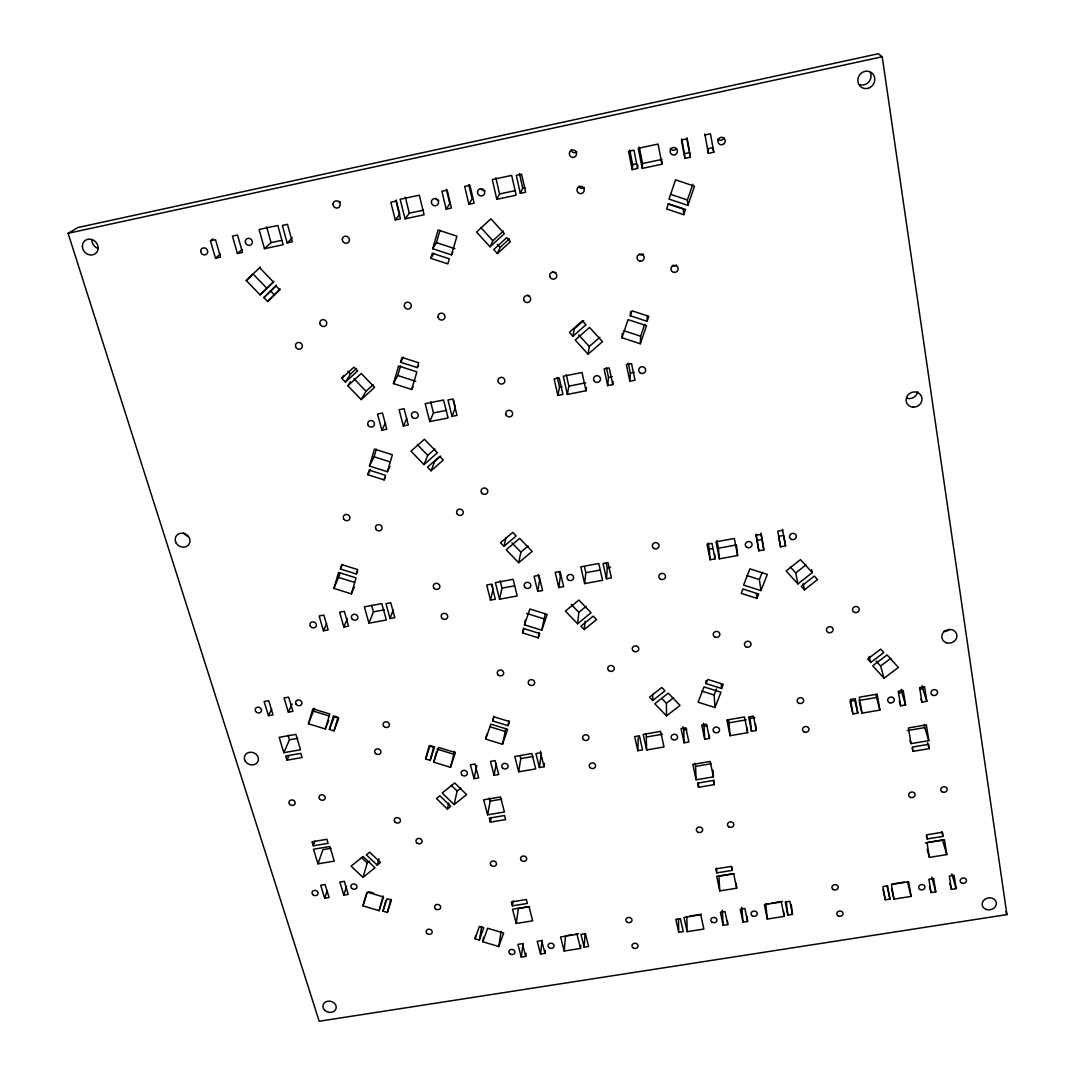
<?xml version="1.0" encoding="UTF-8"?>
<svg xmlns="http://www.w3.org/2000/svg" width="1075" height="1075" viewBox="0 0 1075 1075"><rect width="100%" height="100%" fill="white"/><g stroke="black" fill="none" stroke-linecap="round" stroke-linejoin="round"><path stroke-width="1.5" d="M652.713 700.483L649.502 697.151L661.757 687.489L664.982 690.835L652.713 700.483L652.767 694.275M646.653 749.947L643.186 734.386L660.587 731.403L664.001 746.977L646.653 749.947L646.169 733.849M637.838 750.713L634.653 736.59L639.397 735.784L642.554 749.907L637.838 750.713L638.174 737.692M630.622 311.495L630.326 315.781L647.096 321.291L647.271 315.499M622.317 333.263L621.941 337.752L640.31 343.758L640.633 336.193L644.704 324.328M629.869 381.222L626.376 364.546L631.522 363.511L635.003 380.201L629.869 381.222L630.353 373.106L628.297 363.243M661.945 161.022L661.972 164.206L642.232 168.399L642.528 163.548L639.289 147.087M584.128 947.209L580.93 934.39L585.418 933.678L588.603 946.511L584.128 947.209L585.096 933.517M580.554 948.446L577.033 934.336L560.599 936.943L564.187 951.012L580.554 948.446L580.782 945.395M606.475 578.793L603.062 563.515L607.966 562.601L611.366 577.893L606.475 578.793L607.308 567.936L606.3 563.421M637.569 168.439L633.954 150.191L628.553 151.347L632.194 169.581L637.569 168.439L637.824 165.214M564.187 951.012L565.544 935.774M612.777 384.595L609.243 367.946L604.11 368.967L607.671 385.602L612.777 384.595L613.086 381.329M632.194 169.581L632.678 164.717L629.748 150.03M584.263 629.547L596.518 619.576L593.212 616.123L580.943 626.12L584.263 629.547L585.096 621.337M607.671 385.602L608.517 377.433L606.421 367.596M584.639 583.591L580.809 566.834L598.788 563.502L602.564 580.298L584.639 583.591L585.821 572.679L584.451 566.673M544.985 953.377L541.679 940.612L537.218 941.31L540.537 954.076L544.985 953.377L545.307 950.327M540.537 954.076L542.069 940.343M577.571 623.755L591.062 612.75L578.874 600.065L565.383 611.124L577.571 623.755L578.847 612.333L586.09 606.407M525.729 956.414L522.369 943.662L517.922 944.374L521.294 957.113L525.729 956.414L526.105 953.35M521.294 957.113L523.068 943.353M544.071 766.744L540.604 752.769L535.941 753.575L539.408 767.537L544.071 766.744L544.501 763.452M539.408 767.537L541.209 754.354L540.456 751.291M516.269 923.452L512.506 909.208L528.967 906.561L532.676 920.832L516.269 923.452L518.325 908.523L529.653 906.709M558.772 587.555L555.211 572.357L560.088 571.457L563.636 586.654L558.772 587.555L560.344 576.603L559.296 572.102M512.399 905.835L511.364 901.925L526.347 899.506L527.368 903.417L512.399 905.835L513.111 900.917M586.023 390.736L582.018 372.488L563.287 376.21L567.358 394.431L586.023 390.736L586.507 387.443M483.548 937.225L482.796 941.754L498.773 946.538L501.084 931.38M588.119 354.199L602.484 341.662L589.543 327.418L575.192 340.049L588.119 354.199L589.288 346.486L599.89 337.228M518.674 771.81L514.791 756.478L531.87 753.535L535.713 768.894L518.674 771.81L520.784 758.587L520.018 755.55M525.406 619.926L524.506 624.83L541.746 630.232L545.186 614.053M523.525 628.002L522.625 632.933L538.266 637.838L539.072 632.866M475.54 935.734L475.016 938.744L479.369 940.047L481.694 926.475M537.715 591.411L534.087 576.254L538.965 575.353L542.566 590.524L537.715 591.411L539.623 580.419L538.199 574.44M567.358 394.431L568.863 386.14L566.323 374.718M490.348 822.16L489.273 818.088L504.538 815.535L505.586 819.607L490.348 822.16L491.181 817.564M493.667 716.232L492.726 720.962L508.058 725.692L508.918 720.949M486.706 734.292L485.725 739.103L502.522 744.276L505.895 728.433M494.083 775.29L490.469 761.396L495.105 760.589L498.706 774.497L494.083 775.29L496.274 763.505M487.62 814.823L483.656 799.827L500.507 796.965L504.417 812.001L487.62 814.823L490.16 801.117L489.38 798.147M572.894 336.247L585.942 324.757L582.408 320.861L569.347 332.363L572.894 336.247L574.319 328.802L583.671 320.578M557.858 395.439L554.122 378.897L559.228 377.889L562.937 394.444L557.858 395.439L559.511 387.134L557.32 377.352M518.674 562.736L532.152 551.421L519.655 538.4L506.177 549.795L518.674 562.736L520.891 552.133L528.121 546.033M474.075 778.703L470.407 764.836L475.029 764.043L478.684 777.924L474.075 778.703L476.83 765.427M499.512 599.218L495.387 582.623L513.151 579.331L517.209 595.967L499.512 599.218L501.998 588.133L500.157 580.688M454.12 804.611L466.631 794.613L454.698 782.949L442.188 793.001L454.12 804.611L457.157 791.025L460.852 788.069M447.348 809.058L450.734 806.344L439.89 795.809L436.49 798.537L447.348 809.058L448.732 802.998M436.396 752.03L433.776 762.202L450.492 767.322L454.577 751.264M490.482 600.092L486.706 585.015L491.544 584.115L495.306 599.205L490.482 600.092L493.116 589.006M503.947 546.328L516.188 535.955L512.775 532.394L500.52 542.781L503.947 546.328L506.043 537.433M430.188 760.361L433.615 747.313L429.127 745.929L425.633 758.963L430.188 760.361L434.582 746.937L430.013 745.526L425.633 758.963M385.75 900.85L382.955 911.17L387.363 912.487L390.883 899.211M366.777 892.653L362.947 905.849L379.085 910.686L383.117 895.959M377.177 865.079L380.469 862.446L369.639 852.193L366.347 854.84L377.177 865.079L378.991 858.75M333.908 588.401L338.571 572.397L356.067 577.88L351.35 593.857L333.908 588.401L340.332 572.773M369.491 466.039L374.422 449.068L392.402 454.806L387.403 471.737L369.491 466.039L374.113 456.781L376.317 449.175M393.45 383.614L398.57 365.984L416.885 371.896L411.685 389.486L393.45 383.614L397.763 375.524L400.518 366.051M432.661 248.715L438.103 229.983L456.942 236.191L451.433 254.883L432.661 248.715L436.45 242.627L440.038 230.332M340.426 568.997L341.702 564.59L357.639 569.589L356.349 573.983L340.426 568.997L342.549 564.429M367.852 474.72L369.182 470.124L385.455 475.298L384.111 479.893L367.852 474.72L370.499 469.372M400.572 362.235L401.983 357.397L418.659 362.786L417.234 367.61L400.572 362.235L403.394 357.048M430.806 258.309L432.271 253.23L449.323 258.833L447.832 263.886L430.806 258.309L433.857 253.324M308.431 723.784L312.838 708.788L329.797 714.002L325.322 728.957L308.431 723.784L314.572 708.25M329.367 729.455L333.438 715.869L338.047 717.28L333.962 730.866L329.367 729.455L334.312 716.81L338.84 718.207M362.96 877.361L374.973 867.767L363.068 856.52L351.055 866.154L362.96 877.361L367.26 862.997L369.625 861.102M343.825 895.112L339.861 882.064L344.296 881.325L348.246 894.387L343.825 895.112L346.553 886.391M362.947 905.849L367.354 892.142L383.56 897.007L379.085 910.686M382.955 911.17L387.04 898.74L391.448 900.057L387.363 912.487M433.776 762.202L438.627 747.434L455.397 752.581L450.492 767.322M324.69 898.257L320.686 885.222L325.107 884.497L329.098 897.531L324.69 898.257L327.109 890.973M485.725 739.103L490.805 724.133L507.655 729.347L502.522 744.276M524.506 624.83L529.881 609.001L547.188 614.443L541.746 630.232M621.941 337.752L628.082 319.638L646.518 325.685L640.31 343.758M492.726 720.962L494.124 716.85L509.469 721.594L508.058 725.692M522.625 632.933L524.076 628.647L539.744 633.565L538.266 637.838M630.326 315.781L632.019 310.809L648.803 316.319L647.096 321.291M687.893 205.406L694.517 186.19L675.53 179.834L668.999 199.103L687.893 205.406L687.422 199.963L692.837 184.201M683.754 214.677L685.541 209.464L668.381 203.739L666.607 208.953L683.754 214.677L683.351 209.074L668.018 203.968M317.985 863.83L313.51 849.25L329.864 846.509L334.285 861.115L317.985 863.83L322.93 849.64L330.979 848.296M475.016 938.744L479.369 926.448L483.75 927.752L479.369 940.047M482.796 941.754L487.62 928.236L503.651 933.046L498.773 946.538M313.228 845.797L312.005 841.806L326.894 839.293L328.103 843.297L313.228 845.797L314.908 841.134M390.077 618.528L385.992 603.626L390.749 602.739L394.821 617.655L390.077 618.528L393.195 610.062M333.962 730.866L338.303 719.618M706.154 683.633L707.793 679.427L723.247 684.278L721.594 688.47L706.154 683.633L705.979 680.582M452.024 416.347L447.953 399.994L452.965 399L457.023 415.353L452.024 416.347L455.37 407.761L453.381 399.712M431.048 470.796L443.276 460.06L439.756 456.391L427.528 467.141L431.048 470.796L434.69 461.457L440.71 456.163M714.969 707.511L720.989 692.206L704.031 686.898L698.065 702.23L714.969 707.511L714.136 694.988L716.501 688.941M760.952 590.605L767.322 574.399L749.907 568.85L743.604 585.082L760.952 590.605L759.38 579.546L762.229 572.29M757.002 598.399L758.722 594.018L742.959 589.006L741.253 593.4L757.002 598.399L756.357 593.628M368.953 623.191L364.385 606.837L381.813 603.612L386.328 619.993L368.953 623.191L373.428 611.836L371.627 605.386M325.322 728.957L328.668 720.532M423.967 464.628L437.417 452.777L424.423 439.258L410.986 451.178L423.967 464.628L427.729 455.383L434.958 449.001M286.958 760.186L285.681 756.021L300.839 753.373L302.102 757.539L286.958 760.186L288.799 755.859M343.839 627.021L339.619 612.199L344.349 611.326L348.555 626.147L343.839 627.021L347.467 618.474M429.758 421.588L425.203 403.662L443.572 400.007L448.06 417.973L429.758 421.588L433.467 412.948L430.618 401.701M283.854 752.688L279.137 737.329L295.88 734.373L300.543 749.759L283.854 752.688L289.444 739.775L288.06 735.233M351.35 593.857L354.333 587.004M497.389 253.552L510.437 241.647L506.768 237.615L493.734 249.548L497.389 253.552L500.103 247.384L509.442 238.852M356.349 573.983L357.693 570.919M288.355 712.188L284.042 697.957L288.651 697.137L292.951 711.368L288.355 712.188L292.078 703.91M520.327 193.366L516.309 175.359L521.603 174.231L525.621 192.25L520.327 193.366L522.692 188.138L519.467 173.639M323.441 630.77L319.154 615.975L323.871 615.102L328.144 629.896L323.441 630.77L326.652 623.621M387.403 471.737L389.876 466.402M384.111 479.893L385.361 477.192M490.025 246.807L504.377 233.665L490.912 218.83L476.561 232.066L490.025 246.807L492.874 240.746L503.463 231.031M268.481 715.722L264.101 701.532L268.696 700.712L273.063 714.915L268.481 715.722L271.733 708.801M403.313 425.955L399.094 409.709L404.066 408.715L408.285 424.974L403.313 425.955L406.753 418.713M411.685 389.486L413.028 386.758M417.234 367.61L418.551 364.989M381.827 430.202L377.54 413.996L382.498 413.002L386.772 429.221L381.827 430.202L385.549 422.905M496.798 199.318L492.283 179.552L511.687 175.4L516.134 195.207L496.798 199.318L499.553 193.984L495.871 177.792M451.433 254.883L452.817 252.41M350.396 381.732L347.87 385.791L361.187 399.591L366.011 391.273L373.227 384.716M468.875 204.317L464.682 186.405L469.936 185.29L474.129 203.202L468.875 204.317L472.1 198.915L468.727 184.497M343.503 375.632L341.783 378.306L345.438 382.082L350.531 374.019L356.537 368.523M446.179 209.141L451.419 208.026L447.16 190.154L441.906 191.283L446.179 209.141L449.78 203.672L446.353 189.294M405.02 218.816L424.101 214.772L419.304 195.18L400.155 199.278L405.02 218.816L409.293 213.199L423.375 210.203M395.278 219.958L400.464 218.857L396.043 201.092L390.83 202.207L395.278 219.958L399.725 214.328L396.164 200.031M276.396 285.063L263.886 297.573L267.648 301.484L280.091 288.92M260.284 267.084L246.269 280.535L260.137 294.899L273.91 281.287M287.159 242.95L292.266 241.862L287.482 224.326L282.362 225.427L287.159 242.95L292.333 237.965M246.269 280.535L253.095 273.991L266.721 288.14M260.137 294.899L273.52 282.134L259.639 267.675M263.886 297.573L276.047 285.977L279.822 289.901L267.648 301.484M264.45 248.701L283.142 244.724L277.847 225.454L259.088 229.472L264.45 248.701L271.034 242.641L281.757 240.357M341.783 378.306L353.984 367.113L357.639 370.915L345.438 382.082M347.87 385.791L361.294 373.509L374.611 387.39L361.187 399.591M237.414 253.525L242.493 252.45L237.548 235.008L232.455 236.097L237.414 253.525L242.09 249.44M212.931 238.838L210.445 240.813L215.484 258.188L220.388 254.063M811.598 569.522L812.283 572.626L797.919 583.913L795.755 572.948L806.035 564.832M804.449 589.852L817.511 579.613L814.299 576.079L801.251 586.332L804.449 589.852L803.159 583.537M666.513 715.896L654.782 703.735L668.26 693.147L680.005 705.361L666.513 715.896L666.419 703.278L673.662 697.608M870.763 662.469L883.798 652.579L880.694 649.152L867.646 659.056L870.763 662.469L869.137 656.462M884.067 678.244L872.698 665.801L887.05 654.93L898.404 667.441L884.067 678.244L880.613 666.016L890.879 658.263M68.088 233.302L77.911 227.51L878.329 53.75L882.239 56.773L1006.912 914.597L319.194 1021.25L68.088 233.302L882.239 56.773M210.445 240.813L215.524 239.725L220.536 257.113L215.484 258.188M704.985 134.993L710.441 133.824L713.8 152.233L708.371 153.389L704.824 133.958M522.692 188.138L525.299 187.588M632.678 164.717L636.628 163.87M684.883 158.388L684.452 153.698L689.774 152.556L690.298 157.232L684.883 158.388L681.429 140.032L686.858 138.863L690.298 157.232M499.553 193.984L515.395 190.624M642.528 163.548L661.945 159.423M559.511 387.134L562.01 386.651M608.517 377.433L612.293 376.68M630.353 373.106L634.143 372.353M433.467 412.948L446.555 410.354M568.863 386.14L585.7 382.808M782.748 530.311L777.709 531.238L780.558 546.826L785.583 545.898L782.479 529.29M607.308 567.936L610.519 567.345M714.687 554.297L715.063 558.852L710.091 559.766L709.298 549.137L712.564 548.532M762.202 539.381L763.841 549.889L758.843 550.803L757.284 540.282L762.202 539.381L761.06 533.24M373.428 611.836L384.312 609.834M501.998 588.133L514.67 585.794M585.821 572.679L600.253 570.019M719.363 558.852L718.423 548.237L736.402 544.931L737.625 555.506L719.363 558.852L716.004 541.84L734.332 538.454L737.625 555.506M289.444 739.775L297.668 738.337M684.117 742.812L681.08 728.608L685.85 727.788L688.873 741.992L684.117 742.812L683.754 729.858L686.885 729.32M709.325 735.246L709.513 738.471L704.743 739.277L704.071 726.377L707.202 725.84M754.811 717.657L750.081 718.463L751.479 731.296L756.276 730.476L755.537 724.066M898.593 692.945L901.804 692.394L905.567 704.958L900.662 705.791L899.278 701.075M919.528 689.344L922.753 688.793L926.838 701.317L921.933 702.163L920.926 699.032M520.784 758.587L532.985 756.491M646.854 736.926L662.388 734.252M747.125 727.869L747.622 732.693L730.059 735.69L728.998 722.817L746.292 719.847M858.912 700.497L876.515 697.473L879.874 710.091L861.989 713.155L859.288 702.082M852.945 713.948L857.81 713.128L855.31 698.642L850.419 699.489L852.945 713.948L850.002 701.29L854.786 700.47L857.81 713.128M490.16 801.117L501.743 799.155M713.021 770.184L713.41 776.862L696.103 779.778L695.565 766.381L711.059 763.761M907.179 730.597L924.742 727.627L928.827 740.648L910.982 743.645L910.135 740.742M714.23 784.642L713.357 780.477L697.635 783.111L698.522 787.276L714.23 784.642L713.961 780.154M913.051 751.331L929.257 748.617L928.585 744.343L912.366 747.071L913.051 751.331L912.205 748.402M732.156 870.401L731.322 866.396L715.896 868.882L716.743 872.887L732.156 870.401L731.927 867.189M927.214 838.943L943.098 836.377L942.452 832.278L926.556 834.845L927.214 838.943L926.327 835.786M734.05 873.8L718.92 876.233L719.78 890.906L736.684 888.205L736.308 883.327M925.4 842.988L942.533 840.233L946.779 854.598L929.378 857.38L927.161 849.384M567.17 935.519L572.008 934.753M575.232 934.242L578.457 933.732M690.083 916.034L701.572 914.22M768.773 903.564L765.749 904.048L767.308 919.044L784.159 916.397L783.567 911.398M771.783 903.094L782.358 901.414M892.062 884.026L904.357 882.078M678.715 932.321L683.257 931.608L680.354 918.641L675.799 919.353L678.715 932.321L678.486 918.897M727.748 924.594L724.98 911.573L720.398 912.299L723.193 925.32L727.748 924.594L727.533 921.262M747.568 921.477L744.854 908.415L740.258 909.141L743 922.202L747.568 921.477L747.152 916.478M792.477 914.408L789.897 901.28L785.274 902.019L787.868 915.134L792.477 914.408L791.2 904.438M885.262 899.802L889.939 899.063L887.641 885.8L882.965 886.539L885.262 899.802L882.965 889.401M931.058 892.586L935.761 891.847L933.611 878.517L928.894 879.269L931.058 892.586L929.472 886.673M951.456 889.374L956.172 888.635L954.076 875.278L949.346 876.031L951.456 889.374L949.736 883.475M687.18 931.662L703.856 929.028L700.725 914.731L683.996 917.392L687.18 931.662L686.791 916.558M893.943 899.117L911.116 896.416L908.657 881.782L891.444 884.51L893.943 899.117L891.551 888.716M368.806 891.672L373.576 893.097M313.698 711.207L328.816 715.856M437.149 749.127L453.61 754.18M489.837 726.74L504.874 731.376M338.961 577.517L354.562 582.408M702.029 691.198L714.136 694.988M526.602 613.408L543.574 618.743M374.113 456.781L390.265 461.928M746.95 575.595L759.38 579.546M397.763 375.524L415.703 381.303M624.064 330.777L640.633 336.193M436.45 242.627L454.913 248.701M670.383 194.266L687.422 199.963M361.402 857.46L367.26 862.997M451.285 785.301L457.157 791.025M270.403 290.774L274.098 294.617M347.843 371.224L350.531 374.019M354.011 378.803L366.011 391.273M417.288 444.526L427.729 455.383M511.942 542.848L520.891 552.133M571.215 604.405L578.847 612.333M661.797 698.481L666.419 703.278M497.416 244.428L500.103 247.384M480.74 227.443L492.874 240.746M578.699 334.876L589.288 346.486M790.474 567.143L795.755 572.948M876.138 661.112L880.613 666.016M797.919 583.913L786.107 570.986L800.472 559.618L812.283 572.626M1005.904 911.587L1006.912 914.597M927.443 742.785L929.257 748.617M941.687 831.66L943.098 836.377M951.818 873.881L956.172 888.635M266.654 226.865L271.034 242.641M931.716 877.066L935.761 891.847M492.001 584.531L492.74 587.514M907.434 881.594L911.116 896.416M405.342 197.168L409.293 213.199M886.915 885.706L889.939 899.063M683.095 726.74L683.754 729.858M694.92 763.344L695.565 766.381M696.103 779.778L692.837 764.419L710.199 761.476L713.41 776.862M719.78 890.906L716.676 876.327L733.634 873.599L736.684 888.205M703.413 723.247L704.071 726.377M704.743 739.277L701.76 725.047L706.544 724.228L709.513 738.471M730.059 735.69L726.875 719.995L744.491 716.958L747.622 732.693M767.308 919.044L764.379 904.653L781.297 901.965L784.159 916.397M728.38 719.712L728.998 722.817M713.8 152.233L712.873 147.638L707.538 148.78L708.371 153.389M710.091 559.766L707.001 544.313L711.986 543.386L715.063 558.852M751.479 731.296L748.643 716.998L753.454 716.165L756.276 730.476M708.089 543.036L709.298 549.137M716.918 540.604L718.423 548.237M642.232 168.399L638.268 148.31L658.075 144.063L661.972 164.206M785.583 545.898L783.594 535.431L778.649 536.344L780.558 546.826M681.671 138.917L684.452 153.698M756.128 534.154L757.284 540.282M758.843 550.803L755.913 535.269L760.939 534.342L763.841 549.889M687.006 137.775L689.465 150.917M861.989 713.155L859.261 697.218L877.2 694.141L879.874 710.091M875.991 694.316L876.515 697.473M910.982 743.645L908.442 727.923L926.354 724.886L928.827 740.648M929.378 857.38L926.973 842.478L944.428 839.656L946.779 854.598M901.293 689.196L901.804 692.394M900.662 705.791L898.297 691.252L903.215 690.405L905.567 704.958M926.838 701.317L924.567 686.737L919.636 687.583L921.933 702.163M922.243 685.595L922.753 688.793M924.258 724.51L924.742 727.627M786.215 901.831L787.868 915.134M741.79 907.179L743 922.202M721.231 683.861L721.594 688.47M722.279 910.27L723.193 925.32M716.461 868.062L716.743 872.887M698.32 782.788L698.522 787.276M340.318 202.046A3.642 3.44 53.3 0 1 339.592 201.442M438.708 200.38A3.628 3.494 56.8 0 1 435.684 198.418M485 190.624A3.628 3.521 61.5 0 1 481.062 188.73M949.386 629.695A7.512 6.719 -15.9 0 1 943.89 631.334M917.633 391.582A7.942 7.404 -27.7 0 1 906.937 398.234M188.38 536.519A7.512 6.705 30.7 0 1 183.838 533.039M870.374 72.576A8.734 8.183 -58 0 1 859.691 84.616M98.094 248.513A8.224 7.364 47.7 0 1 91.953 240.625M576.845 151.844A3.668 3.588 83.3 0 1 570.933 149.868M584.343 187.48A3.615 3.561 81.2 0 1 578.78 186.418M676.524 148.673A3.695 3.601 -70.9 0 1 670.289 148.31M723.918 137.775A3.722 3.601 -64.3 0 1 717.737 139.092M643.267 254.022A3.534 3.521 -40.6 0 1 638.993 254.332M676.618 265.068A3.548 3.494 -35.8 0 1 672.345 265.377M555.775 272.566A3.521 3.467 39.7 0 1 552.442 271.464M529.196 295.652A3.494 3.427 35.2 0 1 527.489 295.087M986.487 909.531A7.162 6.02 -9.8 0 0 996.337 902.731A7.162 6.02 -9.8 0 0 984.969 899.224A7.162 6.02 -9.8 0 0 986.487 909.531M962.098 883.233A3.198 2.701 -9.5 0 0 966.465 880.17A3.198 2.701 -9.5 0 0 961.386 878.598A3.198 2.701 -9.5 0 0 962.098 883.233M919.918 889.455A3.171 2.701 -8 0 0 924.957 887.439A3.171 2.701 -8 0 0 920.59 884.779A3.171 2.701 -8 0 0 919.918 889.455M946.457 642.783A7.632 6.813 -15.7 0 0 956.858 634.976A7.632 6.813 -15.7 0 0 944.737 631.092A7.632 6.813 -15.7 0 0 946.457 642.783M714.472 732.344A3.238 2.903 -1.9 0 0 719.551 730.153A3.238 2.903 -1.9 0 0 714.929 727.332A3.238 2.903 -1.9 0 0 714.472 732.344M672.547 739.519A3.225 2.889 0.5 0 0 677.586 737.343A3.225 2.889 0.5 0 0 672.95 734.534A3.225 2.889 0.5 0 0 672.547 739.519M752.379 915.887A3.104 2.661 -1.6 0 0 757.27 913.911A3.104 2.661 -1.6 0 0 752.863 911.304A3.104 2.661 -1.6 0 0 752.379 915.887M712.12 922.243A3.091 2.647 0 0 0 716.958 920.281A3.091 2.647 0 0 0 712.55 917.674A3.091 2.647 0 0 0 712.12 922.243M627.236 922.229A3.077 2.634 3.3 0 0 632.006 920.267A3.077 2.634 3.3 0 0 627.558 917.674A3.077 2.634 3.3 0 0 627.236 922.229M548.814 947.465A3.05 2.593 6.3 0 0 553.961 946.658A3.05 2.593 6.3 0 0 550.4 943.218A3.05 2.593 6.3 0 0 548.814 947.465M509.698 953.632A3.037 2.58 7.7 0 0 514.817 952.826A3.037 2.58 7.7 0 0 511.243 949.413A3.037 2.58 7.7 0 0 509.698 953.632M502.616 768.02A3.185 2.822 9.5 0 0 507.978 767.107A3.185 2.822 9.5 0 0 504.229 763.398A3.185 2.822 9.5 0 0 502.616 768.02M461.941 774.994A3.171 2.808 11.4 0 0 467.276 774.081A3.171 2.808 11.4 0 0 463.5 770.385A3.171 2.808 11.4 0 0 461.941 774.994M351.78 888.326A3.077 2.634 14.2 0 0 356.9 887.493A3.077 2.634 14.2 0 0 353.164 883.986A3.077 2.634 14.2 0 0 351.78 888.326M312.906 894.723A3.077 2.607 15.4 0 0 317.998 893.889A3.077 2.607 15.4 0 0 314.236 890.409A3.077 2.607 15.4 0 0 312.906 894.723M324.865 1010.392A6.719 5.563 13.3 0 0 336.018 1008.659A6.719 5.563 13.3 0 0 327.848 1001.215A6.719 5.563 13.3 0 0 324.865 1010.392M791.697 539.516A3.413 3.171 -11.8 0 0 796.252 535.888A3.413 3.171 -11.8 0 0 790.73 534.114A3.413 3.171 -11.8 0 0 791.697 539.516M746.749 547.282A3.4 3.158 -8.2 0 0 752.07 544.864A3.4 3.158 -8.2 0 0 747.259 541.813A3.4 3.158 -8.2 0 0 746.749 547.282M255.622 711.314A3.225 2.835 21.6 0 0 261.131 711.677A3.225 2.835 21.6 0 0 258.296 707.175A3.225 2.835 21.6 0 0 255.622 711.314M245.342 761.328A7.176 6.222 20.4 0 0 257.583 762.148A7.176 6.222 20.4 0 0 251.268 752.231A7.176 6.222 20.4 0 0 245.342 761.328M383.977 726.525A3.212 2.849 15.9 0 0 389.325 725.585A3.212 2.849 15.9 0 0 385.455 721.809A3.212 2.849 15.9 0 0 383.977 726.525M375.524 753.521A3.185 2.808 15.7 0 0 380.832 752.608A3.185 2.808 15.7 0 0 376.989 748.872A3.185 2.808 15.7 0 0 375.524 753.521M567.855 579.546A3.333 3.104 7.4 0 0 573.486 578.511A3.333 3.104 7.4 0 0 569.616 574.467A3.333 3.104 7.4 0 0 567.855 579.546M525.057 587.42A3.319 3.077 10.7 0 0 530.66 586.399A3.319 3.077 10.7 0 0 526.763 582.368A3.319 3.077 10.7 0 0 525.057 587.42M310.339 626.201A3.292 2.956 22.2 0 0 315.969 626.564A3.292 2.956 22.2 0 0 313.121 621.874A3.292 2.956 22.2 0 0 310.339 626.201M351.821 618.568A3.306 2.983 20.6 0 0 357.464 618.931A3.306 2.983 20.6 0 0 354.656 614.215A3.306 2.983 20.6 0 0 351.821 618.568M176.3 543.265A7.619 6.799 30.5 0 0 189.146 544.084A7.619 6.799 30.5 0 0 182.36 533.173A7.619 6.799 30.5 0 0 176.3 543.265M913.051 407.17A8.076 7.512 -27.2 0 0 921.356 396.151A8.076 7.512 -27.2 0 0 907.663 395.318A8.076 7.512 -27.2 0 0 913.051 407.17M869.729 87.653A8.882 8.331 -57.6 0 0 871.368 72.562A8.882 8.331 -57.6 0 0 857.89 79.402A8.882 8.331 -57.6 0 0 869.729 87.653M640.243 372.944A3.507 3.413 -3.2 0 0 645.685 370.311A3.507 3.413 -3.2 0 0 640.633 367.059A3.507 3.413 -3.2 0 0 640.243 372.944M82.385 246.592A8.358 7.471 47.3 0 0 94.573 254.184A8.358 7.471 47.3 0 0 93.848 240.41A8.358 7.471 47.3 0 0 82.385 246.592M200.676 251.174A3.682 3.373 47.4 0 0 206.051 254.547A3.682 3.373 47.4 0 0 205.862 248.419A3.682 3.373 47.4 0 0 200.676 251.174M245.302 241.66A3.682 3.413 48.3 0 0 250.663 245.046A3.682 3.413 48.3 0 0 250.542 238.878A3.682 3.413 48.3 0 0 245.302 241.66M333.062 204.237A3.709 3.494 52.6 0 0 338.437 207.677A3.709 3.494 52.6 0 0 338.423 201.401A3.709 3.494 52.6 0 0 333.062 204.237M342.32 239.51A3.668 3.453 49.1 0 0 347.642 242.923A3.668 3.453 49.1 0 0 347.655 236.728A3.668 3.453 49.1 0 0 342.32 239.51M431.384 201.952A3.682 3.548 55.8 0 0 436.705 205.406A3.682 3.548 55.8 0 0 436.84 199.117A3.682 3.548 55.8 0 0 431.384 201.952M477.555 192.103A3.695 3.574 60.3 0 0 482.863 195.583A3.695 3.574 60.3 0 0 483.051 189.24A3.695 3.574 60.3 0 0 477.555 192.103M404.388 306.348A3.574 3.413 40.6 0 0 410.233 308.256A3.574 3.413 40.6 0 0 408.755 302.344A3.574 3.413 40.6 0 0 404.388 306.348M438.103 317.327A3.561 3.413 37.7 0 0 443.921 319.221A3.561 3.413 37.7 0 0 442.483 313.336A3.561 3.413 37.7 0 0 438.103 317.327M319.933 323.763A3.574 3.346 40.8 0 0 325.765 325.658A3.574 3.346 40.8 0 0 324.18 319.799A3.574 3.346 40.8 0 0 319.933 323.763M295.585 346.513A3.561 3.306 39.3 0 0 301.39 348.394A3.561 3.306 39.3 0 0 299.791 342.603A3.561 3.306 39.3 0 0 295.585 346.513M523.686 299.777A3.561 3.48 33.7 0 0 529.532 301.699A3.561 3.48 33.7 0 0 528.188 295.759A3.561 3.48 33.7 0 0 523.686 299.777M549.768 276.382A3.574 3.521 37.1 0 0 555.641 278.317A3.574 3.521 37.1 0 0 554.324 272.297A3.574 3.521 37.1 0 0 549.768 276.382M577.557 187.964A3.682 3.628 79.8 0 0 580.419 193.648A3.682 3.628 79.8 0 0 583.832 188.313A3.682 3.628 79.8 0 0 577.557 187.964M640.391 261.225A3.588 3.574 -34.4 0 0 643.831 256.038A3.588 3.574 -34.4 0 0 637.636 255.675A3.588 3.574 -34.4 0 0 640.391 261.225M674.307 272.432A3.601 3.548 -33 0 0 677.788 267.272A3.601 3.548 -33 0 0 671.593 266.909A3.601 3.548 -33 0 0 674.307 272.432M594.421 381.303A3.494 3.386 7.1 0 0 600.32 380.133A3.494 3.386 7.1 0 0 596.303 375.726A3.494 3.386 7.1 0 0 594.421 381.303M506.15 415.098A3.453 3.319 19.6 0 0 512.103 415.461A3.453 3.319 19.6 0 0 509.308 410.287A3.453 3.319 19.6 0 0 506.15 415.098M498.343 382.216A3.494 3.359 23.7 0 0 504.35 382.579A3.494 3.359 23.7 0 0 501.528 377.338A3.494 3.359 23.7 0 0 498.343 382.216M411.819 416.63A3.467 3.279 28.3 0 0 417.745 416.993A3.467 3.279 28.3 0 0 414.869 411.833A3.467 3.279 28.3 0 0 411.819 416.63M368.134 425.283A3.467 3.252 30.2 0 0 374.033 425.646A3.467 3.252 30.2 0 0 371.117 420.513A3.467 3.252 30.2 0 0 368.134 425.283M675.369 154.572A3.762 3.668 -70.3 0 0 675.826 148.095A3.762 3.668 -70.3 0 0 670.101 151.024A3.762 3.668 -70.3 0 0 675.369 154.572M723.139 144.386A3.789 3.668 -63.6 0 0 723.663 137.882A3.789 3.668 -63.6 0 0 717.885 140.825A3.789 3.668 -63.6 0 0 723.139 144.386M569.884 151.669A3.736 3.655 82.5 0 0 572.773 157.434A3.736 3.655 82.5 0 0 576.2 152.018A3.736 3.655 82.5 0 0 569.884 151.669M481.949 493.304A3.4 3.198 17.4 0 0 487.647 492.216A3.4 3.198 17.4 0 0 483.643 488.023A3.4 3.198 17.4 0 0 481.949 493.304M456.982 513.702A3.386 3.158 18.4 0 0 462.801 514.065A3.386 3.158 18.4 0 0 460.019 509.12A3.386 3.158 18.4 0 0 456.982 513.702M375.874 529.142A3.373 3.117 23.2 0 0 381.652 529.505A3.373 3.117 23.2 0 0 378.803 524.6A3.373 3.117 23.2 0 0 375.874 529.142M343.691 518.997A3.386 3.117 25.4 0 0 349.469 519.346A3.386 3.117 25.4 0 0 346.593 514.428A3.386 3.117 25.4 0 0 343.691 518.997M434.206 588.401A3.319 3.05 17.1 0 0 439.756 587.367A3.319 3.05 17.1 0 0 435.805 583.349A3.319 3.05 17.1 0 0 434.206 588.401M442.067 618.353A3.292 3.01 15.7 0 0 447.59 617.346A3.292 3.01 15.7 0 0 443.666 613.382A3.292 3.01 15.7 0 0 442.067 618.353M660.305 579.089A3.346 3.117 -0.4 0 0 665.506 576.711A3.346 3.117 -0.4 0 0 660.695 573.701A3.346 3.117 -0.4 0 0 660.305 579.089M653.802 548.384A3.373 3.158 -0.2 0 0 659.042 545.979A3.373 3.158 -0.2 0 0 654.205 542.929A3.373 3.158 -0.2 0 0 653.802 548.384M498.101 674.845A3.252 2.956 10.9 0 0 503.57 673.877A3.252 2.956 10.9 0 0 499.741 670.007A3.252 2.956 10.9 0 0 498.101 674.845M529.075 684.493A3.252 2.943 8.9 0 0 534.557 683.525A3.252 2.943 8.9 0 0 530.754 679.655A3.252 2.943 8.9 0 0 529.075 684.493M608.558 670.424A3.265 2.97 4 0 0 614.094 669.443A3.265 2.97 4 0 0 610.331 665.546A3.265 2.97 4 0 0 608.558 670.424M633.699 651.329A3.292 3.01 2.3 0 0 638.805 649.045A3.292 3.01 2.3 0 0 634.062 646.129A3.292 3.01 2.3 0 0 633.699 651.329M714.66 636.911A3.319 3.037 -3.4 0 0 719.847 634.613A3.319 3.037 -3.4 0 0 715.117 631.67A3.319 3.037 -3.4 0 0 714.66 636.911M745.835 646.747A3.319 3.023 -5.2 0 0 751.035 644.462A3.319 3.023 -5.2 0 0 746.332 641.52A3.319 3.023 -5.2 0 0 745.835 646.747M828.583 632.597A3.346 3.037 -10.4 0 0 833.085 629.13A3.346 3.037 -10.4 0 0 827.669 627.41A3.346 3.037 -10.4 0 0 828.583 632.597M854.652 612.481A3.373 3.064 -12.5 0 0 859.194 608.974A3.373 3.064 -12.5 0 0 853.765 607.241A3.373 3.064 -12.5 0 0 854.652 612.481M798.523 703.063A3.292 2.943 -6.9 0 0 803.697 700.833A3.292 2.943 -6.9 0 0 799.074 697.971A3.292 2.943 -6.9 0 0 798.523 703.063M803.872 731.806A3.265 2.903 -6.5 0 0 809.018 729.616A3.265 2.903 -6.5 0 0 804.423 726.781A3.265 2.903 -6.5 0 0 803.872 731.806M583.416 739.533A3.212 2.876 5.4 0 0 588.858 738.592A3.212 2.876 5.4 0 0 585.136 734.816A3.212 2.876 5.4 0 0 583.416 739.533M590.067 767.604A3.198 2.835 5 0 0 595.483 766.69A3.198 2.835 5 0 0 591.788 762.954A3.198 2.835 5 0 0 590.067 767.604M889.764 702.795A3.319 2.943 -11.1 0 0 894.252 699.435A3.319 2.943 -11.1 0 0 888.944 697.756A3.319 2.943 -11.1 0 0 889.764 702.795M932.993 695.391A3.333 2.956 -13.1 0 0 937.534 692.018A3.333 2.956 -13.1 0 0 932.213 690.325A3.333 2.956 -13.1 0 0 932.993 695.391M289.417 803.872A3.158 2.728 18 0 0 294.805 804.221A3.158 2.728 18 0 0 292.064 799.907A3.158 2.728 18 0 0 289.417 803.872M319.45 798.725A3.158 2.741 17 0 0 324.852 799.088A3.158 2.741 17 0 0 322.137 794.748A3.158 2.741 17 0 0 319.45 798.725M395.143 822.147A3.131 2.728 13.6 0 0 400.37 821.273A3.131 2.728 13.6 0 0 396.608 817.645A3.131 2.728 13.6 0 0 395.143 822.147M416.818 842.907A3.117 2.701 12.4 0 0 422.032 842.034A3.117 2.701 12.4 0 0 418.296 838.446A3.117 2.701 12.4 0 0 416.818 842.907M426.977 933.476A3.05 2.593 10.9 0 0 432.083 932.67A3.05 2.593 10.9 0 0 428.441 929.23A3.05 2.593 10.9 0 0 426.977 933.476M435.415 908.778A3.077 2.62 10.9 0 0 440.548 907.945A3.077 2.62 10.9 0 0 436.88 904.465A3.077 2.62 10.9 0 0 435.415 908.778M491.154 865.415A3.104 2.688 9.1 0 0 496.368 864.555A3.104 2.688 9.1 0 0 492.699 861.008A3.104 2.688 9.1 0 0 491.154 865.415M521.362 860.443A3.117 2.701 7.8 0 0 526.602 859.583A3.117 2.701 7.8 0 0 522.961 856.022A3.117 2.701 7.8 0 0 521.362 860.443M697.729 832.037A3.158 2.768 -0.1 0 0 702.674 829.967A3.158 2.768 -0.1 0 0 698.145 827.253A3.158 2.768 -0.1 0 0 697.729 832.037M728.85 826.917A3.171 2.768 -1.5 0 0 733.822 824.834A3.171 2.768 -1.5 0 0 729.307 822.12A3.171 2.768 -1.5 0 0 728.85 826.917M910.646 797.489A3.238 2.822 -9.5 0 0 915.067 794.291A3.238 2.822 -9.5 0 0 909.867 792.665A3.238 2.822 -9.5 0 0 910.646 797.489M942.721 792.208A3.265 2.822 -10.8 0 0 947.169 789.01A3.265 2.822 -10.8 0 0 941.969 787.384A3.265 2.822 -10.8 0 0 942.721 792.208M838.097 915.887A3.131 2.661 -4.7 0 0 843.042 913.898A3.131 2.661 -4.7 0 0 838.675 911.277A3.131 2.661 -4.7 0 0 838.097 915.887M833.192 889.536A3.144 2.701 -4.9 0 0 838.178 887.52A3.144 2.701 -4.9 0 0 833.77 884.873A3.144 2.701 -4.9 0 0 833.192 889.536M633.336 948.002A3.064 2.607 3.1 0 0 638.093 946.067A3.064 2.607 3.1 0 0 633.672 943.501A3.064 2.607 3.1 0 0 633.336 948.002M296.042 704.098A3.238 2.849 20.3 0 0 301.564 704.461A3.238 2.849 20.3 0 0 298.756 699.933A3.238 2.849 20.3 0 0 296.042 704.098"/></g></svg>
